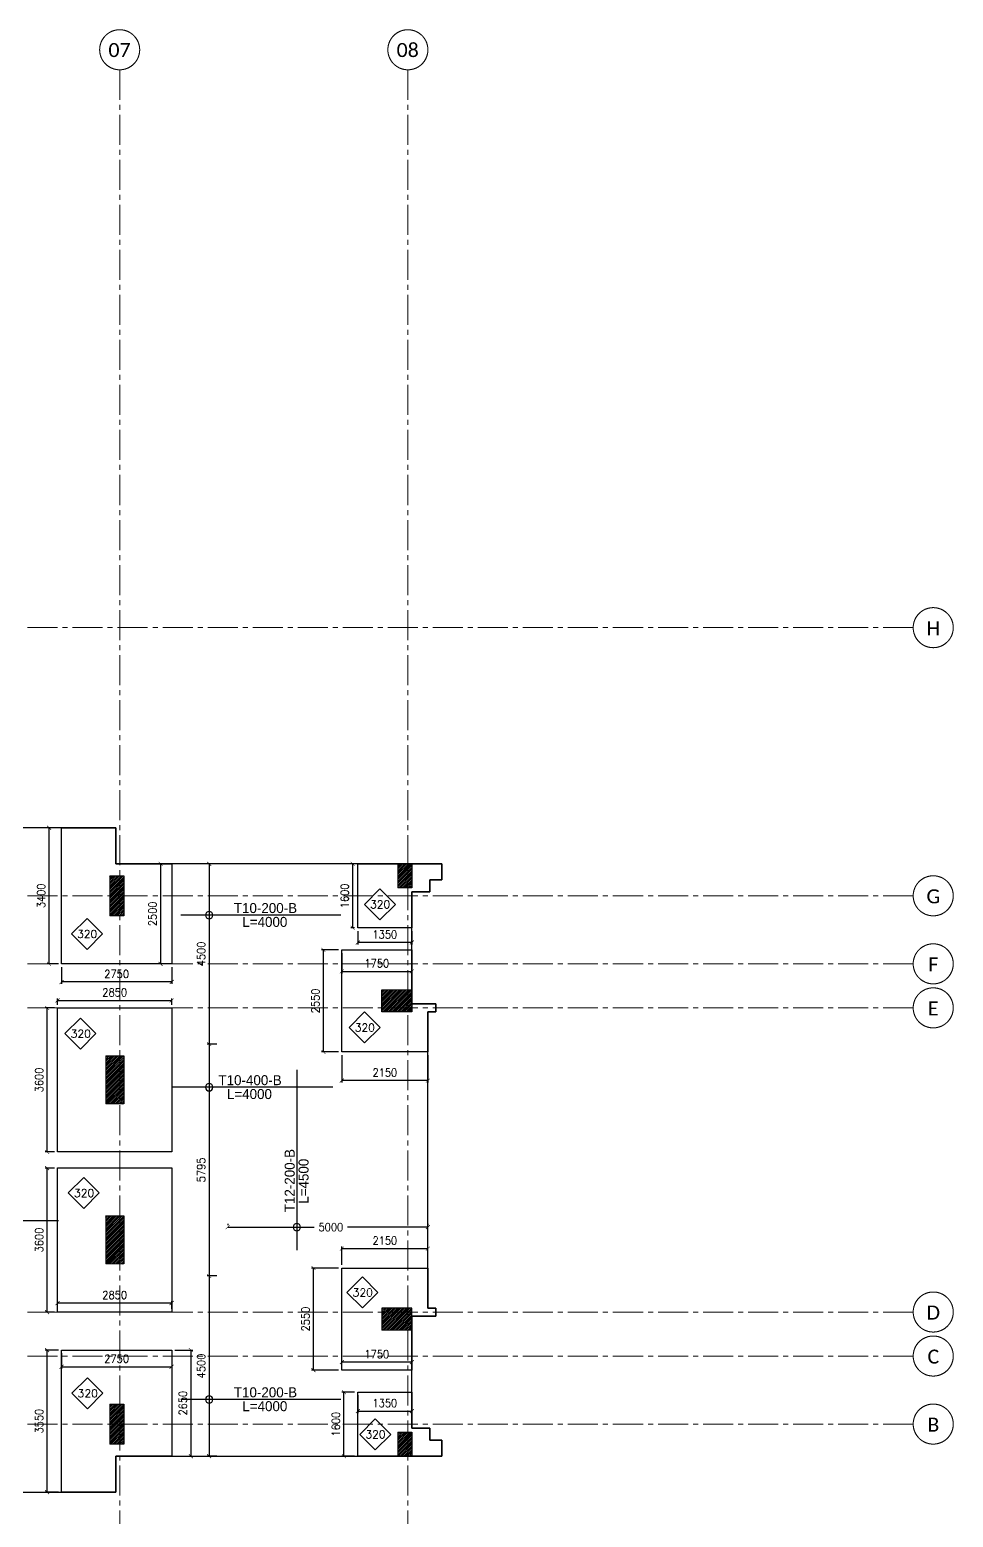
# Model space of a CAD drawing. Header units: millimetres. Extents: x -967280 to 3852, y 2833 to 1955156.
# Drawn here: x -604075 to -581004, y 891610 to 928778 of the extents above; entities that cross this region are included whole.
import ezdxf

# ---------------------------------------------------------------- set-up
doc = ezdxf.new("R2010")
doc.units = ezdxf.units.MM
doc.header["$LTSCALE"] = 1000
doc.header["$PDMODE"] = 35
doc.header["$PDSIZE"] = 25
for name, pattern in [('$0$DASHED2', [0.375, 0.25, -0.125]), ('Columns_Structural070816$0$CENTER2', [1.125, 0.75, -0.125, 0.125, -0.125]), ('HRZN_Line-Ptrn-Sold', [9144001.0, 9144000.0, -1])]:
    doc.linetypes.add(name, pattern=pattern)
for name, color, linetype in [('_N-DIM 3', 7, 'Continuous'), ('B05-FIRST FLOOR PLAN$0$STR_ROOF RFT$0$S-SYMB', 30, 'Continuous'), ('S - col hach', 1, 'Continuous'), ('S -Beams', 2, 'Continuous'), ('S-TEXT', 2, 'Continuous'), ('SLAB', 210, 'Continuous')]:
    doc.layers.add(name, color=color, linetype=linetype)
for name, color, linetype, lineweight in [('A-AX-ATT-100', 7, 'HRZN_Line-Ptrn-Sold', 18), ('S - column', 6, 'Continuous', 60), ('ST-000-AXIS', 9, 'Columns_Structural070816$0$CENTER2', 9), ('ST-203-SLAB-TXT', 7, 'Continuous', 30), ('ST-RFT-BOT', 2, '$0$DASHED2', 30)]:
    doc.layers.add(name, color=color, linetype=linetype, lineweight=lineweight)
doc.styles.add('B05-FIRST FLOOR PLAN$0$T25-100', font='STENCIL.shx', dxfattribs={"height": 250})
doc.styles.add('Calibri_2', font='calibri.ttf', dxfattribs={"height": 300})
doc.styles.add('ROMANC', font='romanc.shx')
doc.styles.add('TUNELNO', font='romans.shx', dxfattribs={"width": 0.9})
doc.dimstyles.new('Copy(2) of DSEC', dxfattribs={"dimtxt": 200, "dimasz": 100, "dimexe": 50, "dimexo": 80, "dimgap": 100, "dimtad": 1, "dimdec": 0, "dimrnd": 5, "dimzin": 0, "dimdsep": 46, "dimtxsty": 'TUNELNO', "dimblk": 'ARCHTICK', "dimcen": 0.09, "dimclrd": 1, "dimclre": 1, "dimclrt": 3, "dimadec": 0, "dimazin": 0, "dimtfac": 0.78125, "dimtdec": 0, "dimtix": 1, "dimtmove": 2, "dimatfit": 3, "dimldrblk": 'ARCHTICK', "dimfxl": 1, "dimtolj": 1, "dimtzin": 0, "dimarcsym": 0})
pattern_1 = [(45, (-768827.84, -371697.415), (-22.4506403, 22.4506403), [])]

# ---------------------------------------------------------------- blocks, each defined once
blk = doc.blocks.new('_ArchTick')
at = {"color": 0, "linetype": 'ByBlock', "const_width": 0.15}
blk.add_lwpolyline([(-0.5, -0.5), (0.5, 0.5)], dxfattribs=at)
blk = doc.blocks.new('*D1381')
at = {"layer": '_N-DIM 3', "color": 1, "linetype": 'Continuous', "lineweight": -2, "ltscale": 30, "transparency": 16777216}
for p, q in [((-603359, 908837), (-603642, 908837)), ((-603592, 905437), (-603592, 908837)), ((-603359, 905437), (-603642, 905437))]:
    blk.add_line(p, q, dxfattribs=at)
at = {"layer": 'Defpoints', "color": 0, "linetype": 'Continuous', "ltscale": 30, "transparency": 16777216}
for p in [(-603592, 908837), (-603279, 908837), (-603279, 905437)]:
    blk.add_point(p, dxfattribs=at)
at = {"layer": '_N-DIM 3', "color": 1, "linetype": 'Continuous', "lineweight": -2, "ltscale": 30, "transparency": 16777216, "xscale": 100, "yscale": 100, "zscale": 100}
for p, rotation in [((-603592, 908837), 90), ((-603592, 905437), 270)]:
    blk.add_blockref('_ArchTick', p, dxfattribs=dict(at, rotation=rotation))
at = {"layer": '_N-DIM 3', "color": 3, "linetype": 'Continuous', "ltscale": 30, "transparency": 16777216, "insert": (-603792, 907137), "char_height": 200, "attachment_point": 5, "rotation": 90, "style": 'TUNELNO'}
blk.add_mtext('\\A1;3400', dxfattribs=at)
blk = doc.blocks.new('*D1382')
at = {"layer": '_N-DIM 3', "color": 1, "linetype": 'Continuous', "lineweight": -2, "ltscale": 30, "transparency": 16777216}
for p, q in [((-603279, 905357), (-603279, 904935)), ((-600529, 905357), (-600529, 904935)), ((-600529, 904985), (-603279, 904985))]:
    blk.add_line(p, q, dxfattribs=at)
at = {"layer": 'Defpoints', "color": 0, "linetype": 'Continuous', "ltscale": 30, "transparency": 16777216}
for p in [(-603279, 905437), (-600529, 905437), (-603279, 904985)]:
    blk.add_point(p, dxfattribs=at)
at = {"layer": '_N-DIM 3', "color": 1, "linetype": 'Continuous', "lineweight": -2, "ltscale": 30, "transparency": 16777216, "xscale": 100, "yscale": 100, "zscale": 100, "rotation": 180}
blk.add_blockref('_ArchTick', (-603279, 904985), dxfattribs=at)
at = {"layer": '_N-DIM 3', "color": 1, "linetype": 'Continuous', "lineweight": -2, "ltscale": 30, "transparency": 16777216, "xscale": 100, "yscale": 100, "zscale": 100}
blk.add_blockref('_ArchTick', (-600529, 904985), dxfattribs=at)
at = {"layer": '_N-DIM 3', "color": 3, "linetype": 'Continuous', "ltscale": 30, "transparency": 16777216, "insert": (-601904, 905185), "char_height": 200, "attachment_point": 5, "style": 'TUNELNO'}
blk.add_mtext('\\A1;2750', dxfattribs=at)
blk = doc.blocks.new('*D1383')
at = {"layer": '_N-DIM 3', "color": 1, "linetype": 'Continuous', "lineweight": -2, "ltscale": 30, "transparency": 16777216}
for p, q in [((-603459, 904337), (-603692, 904337)), ((-603642, 900737), (-603642, 904337)), ((-603459, 900737), (-603692, 900737))]:
    blk.add_line(p, q, dxfattribs=at)
at = {"layer": 'Defpoints', "color": 0, "linetype": 'Continuous', "ltscale": 30, "transparency": 16777216}
for p in [(-603642, 904337), (-603379, 904337), (-603379, 900737)]:
    blk.add_point(p, dxfattribs=at)
at = {"layer": '_N-DIM 3', "color": 1, "linetype": 'Continuous', "lineweight": -2, "ltscale": 30, "transparency": 16777216, "xscale": 100, "yscale": 100, "zscale": 100}
for p, rotation in [((-603642, 904337), 90), ((-603642, 900737), 270)]:
    blk.add_blockref('_ArchTick', p, dxfattribs=dict(at, rotation=rotation))
at = {"layer": '_N-DIM 3', "color": 3, "linetype": 'Continuous', "ltscale": 30, "transparency": 16777216, "insert": (-603842, 902537), "char_height": 200, "attachment_point": 5, "rotation": 90, "style": 'TUNELNO'}
blk.add_mtext('\\A1;3600', dxfattribs=at)
blk = doc.blocks.new('*D1384')
at = {"layer": '_N-DIM 3', "color": 1, "linetype": 'Continuous', "lineweight": -2, "ltscale": 30, "transparency": 16777216}
for p, q in [((-603379, 904417), (-603379, 904575)), ((-603379, 904525), (-600529, 904525)), ((-600529, 904417), (-600529, 904575))]:
    blk.add_line(p, q, dxfattribs=at)
at = {"layer": 'Defpoints', "color": 0, "linetype": 'Continuous', "ltscale": 30, "transparency": 16777216}
for p in [(-603379, 904337), (-600529, 904525), (-600529, 904337)]:
    blk.add_point(p, dxfattribs=at)
at = {"layer": '_N-DIM 3', "color": 1, "linetype": 'Continuous', "lineweight": -2, "ltscale": 30, "transparency": 16777216, "xscale": 100, "yscale": 100, "zscale": 100, "rotation": 180}
blk.add_blockref('_ArchTick', (-603379, 904525), dxfattribs=at)
at = {"layer": '_N-DIM 3', "color": 1, "linetype": 'Continuous', "lineweight": -2, "ltscale": 30, "transparency": 16777216, "xscale": 100, "yscale": 100, "zscale": 100}
blk.add_blockref('_ArchTick', (-600529, 904525), dxfattribs=at)
at = {"layer": '_N-DIM 3', "color": 3, "linetype": 'Continuous', "ltscale": 30, "transparency": 16777216, "insert": (-601954, 904725), "char_height": 200, "attachment_point": 5, "style": 'TUNELNO'}
blk.add_mtext('\\A1;2850', dxfattribs=at)
blk = doc.blocks.new('*D1385')
at = {"layer": '_N-DIM 3', "color": 1, "linetype": 'Continuous', "lineweight": -2, "ltscale": 30, "transparency": 16777216}
for p, q in [((-603459, 900337), (-603692, 900337)), ((-603642, 896737), (-603642, 900337)), ((-603459, 896737), (-603692, 896737))]:
    blk.add_line(p, q, dxfattribs=at)
at = {"layer": 'Defpoints', "color": 0, "linetype": 'Continuous', "ltscale": 30, "transparency": 16777216}
for p in [(-603642, 900337), (-603379, 900337), (-603379, 896737)]:
    blk.add_point(p, dxfattribs=at)
at = {"layer": '_N-DIM 3', "color": 1, "linetype": 'Continuous', "lineweight": -2, "ltscale": 30, "transparency": 16777216, "xscale": 100, "yscale": 100, "zscale": 100}
for p, rotation in [((-603642, 900337), 90), ((-603642, 896737), 270)]:
    blk.add_blockref('_ArchTick', p, dxfattribs=dict(at, rotation=rotation))
at = {"layer": '_N-DIM 3', "color": 3, "linetype": 'Continuous', "ltscale": 30, "transparency": 16777216, "insert": (-603842, 898537), "char_height": 200, "attachment_point": 5, "rotation": 90, "style": 'TUNELNO'}
blk.add_mtext('\\A1;3600', dxfattribs=at)
blk = doc.blocks.new('*D1386')
at = {"layer": '_N-DIM 3', "color": 1, "linetype": 'Continuous', "lineweight": -2, "ltscale": 30, "transparency": 16777216}
for p, q in [((-603359, 895787), (-603692, 895787)), ((-603642, 892237), (-603642, 895787)), ((-603359, 892237), (-603692, 892237))]:
    blk.add_line(p, q, dxfattribs=at)
at = {"layer": 'Defpoints', "color": 0, "linetype": 'Continuous', "ltscale": 30, "transparency": 16777216}
for p in [(-603642, 895787), (-603279, 895787), (-603279, 892237)]:
    blk.add_point(p, dxfattribs=at)
at = {"layer": '_N-DIM 3', "color": 1, "linetype": 'Continuous', "lineweight": -2, "ltscale": 30, "transparency": 16777216, "xscale": 100, "yscale": 100, "zscale": 100}
for p, rotation in [((-603642, 895787), 90), ((-603642, 892237), 270)]:
    blk.add_blockref('_ArchTick', p, dxfattribs=dict(at, rotation=rotation))
at = {"layer": '_N-DIM 3', "color": 3, "linetype": 'Continuous', "ltscale": 30, "transparency": 16777216, "insert": (-603842, 894012), "char_height": 200, "attachment_point": 5, "rotation": 90, "style": 'TUNELNO'}
blk.add_mtext('\\A1;3550', dxfattribs=at)
blk = doc.blocks.new('*D1387')
at = {"layer": '_N-DIM 3', "color": 1, "linetype": 'Continuous', "lineweight": -2, "ltscale": 30, "transparency": 16777216}
for p, q in [((-603279, 895707), (-603279, 895322)), ((-600529, 895707), (-600529, 895322)), ((-603279, 895372), (-600529, 895372))]:
    blk.add_line(p, q, dxfattribs=at)
at = {"layer": 'Defpoints', "color": 0, "linetype": 'Continuous', "ltscale": 30, "transparency": 16777216}
for p in [(-603279, 895787), (-600529, 895787), (-600529, 895372)]:
    blk.add_point(p, dxfattribs=at)
at = {"layer": '_N-DIM 3', "color": 1, "linetype": 'Continuous', "lineweight": -2, "ltscale": 30, "transparency": 16777216, "xscale": 100, "yscale": 100, "zscale": 100, "rotation": 180}
blk.add_blockref('_ArchTick', (-603279, 895372), dxfattribs=at)
at = {"layer": '_N-DIM 3', "color": 1, "linetype": 'Continuous', "lineweight": -2, "ltscale": 30, "transparency": 16777216, "xscale": 100, "yscale": 100, "zscale": 100}
blk.add_blockref('_ArchTick', (-600529, 895372), dxfattribs=at)
at = {"layer": '_N-DIM 3', "color": 3, "linetype": 'Continuous', "ltscale": 30, "transparency": 16777216, "insert": (-601904, 895572), "char_height": 200, "attachment_point": 5, "style": 'TUNELNO'}
blk.add_mtext('\\A1;2750', dxfattribs=at)
blk = doc.blocks.new('*D1388')
at = {"layer": '_N-DIM 3', "color": 1, "linetype": 'Continuous', "lineweight": -2, "ltscale": 30, "transparency": 16777216}
for p, q in [((-603379, 896817), (-603379, 897013)), ((-600529, 896963), (-603379, 896963)), ((-600529, 896817), (-600529, 897013))]:
    blk.add_line(p, q, dxfattribs=at)
at = {"layer": 'Defpoints', "color": 0, "linetype": 'Continuous', "ltscale": 30, "transparency": 16777216}
for p in [(-603379, 896963), (-603379, 896737), (-600529, 896737)]:
    blk.add_point(p, dxfattribs=at)
at = {"layer": '_N-DIM 3', "color": 1, "linetype": 'Continuous', "lineweight": -2, "ltscale": 30, "transparency": 16777216, "xscale": 100, "yscale": 100, "zscale": 100, "rotation": 180}
blk.add_blockref('_ArchTick', (-603379, 896963), dxfattribs=at)
at = {"layer": '_N-DIM 3', "color": 1, "linetype": 'Continuous', "lineweight": -2, "ltscale": 30, "transparency": 16777216, "xscale": 100, "yscale": 100, "zscale": 100}
blk.add_blockref('_ArchTick', (-600529, 896963), dxfattribs=at)
at = {"layer": '_N-DIM 3', "color": 3, "linetype": 'Continuous', "ltscale": 30, "transparency": 16777216, "insert": (-601954, 897163), "char_height": 200, "attachment_point": 5, "style": 'TUNELNO'}
blk.add_mtext('\\A1;2850', dxfattribs=at)
blk = doc.blocks.new('*D1389')
at = {"layer": '_N-DIM 3', "color": 1, "linetype": 'Continuous', "lineweight": -2, "ltscale": 30, "transparency": 16777216}
for p, q in [((-600449, 895787), (-600000, 895787)), ((-600050, 895787), (-600050, 893137)), ((-600449, 893137), (-600000, 893137))]:
    blk.add_line(p, q, dxfattribs=at)
at = {"layer": 'Defpoints', "color": 0, "linetype": 'Continuous', "ltscale": 30, "transparency": 16777216}
for p in [(-600529, 895787), (-600529, 893137), (-600050, 893137)]:
    blk.add_point(p, dxfattribs=at)
at = {"layer": '_N-DIM 3', "color": 1, "linetype": 'Continuous', "lineweight": -2, "ltscale": 30, "transparency": 16777216, "xscale": 100, "yscale": 100, "zscale": 100}
for p, rotation in [((-600050, 895787), 90), ((-600050, 893137), 270)]:
    blk.add_blockref('_ArchTick', p, dxfattribs=dict(at, rotation=rotation))
at = {"layer": '_N-DIM 3', "color": 3, "linetype": 'Continuous', "ltscale": 30, "transparency": 16777216, "insert": (-600250, 894462), "char_height": 200, "attachment_point": 5, "rotation": 90, "style": 'TUNELNO'}
blk.add_mtext('\\A1;2650', dxfattribs=at)
blk = doc.blocks.new('*D1392')
at = {"layer": '_N-DIM 3', "color": 1, "linetype": 'Continuous', "lineweight": -2, "ltscale": 30, "transparency": 16777216}
for p, q in [((-596279, 897917), (-596279, 898373)), ((-594129, 897917), (-594129, 898373)), ((-596279, 898323), (-594129, 898323))]:
    blk.add_line(p, q, dxfattribs=at)
at = {"layer": 'Defpoints', "color": 0, "linetype": 'Continuous', "ltscale": 30, "transparency": 16777216}
for p in [(-594129, 898323), (-596279, 897837), (-594129, 897837)]:
    blk.add_point(p, dxfattribs=at)
at = {"layer": '_N-DIM 3', "color": 1, "linetype": 'Continuous', "lineweight": -2, "ltscale": 30, "transparency": 16777216, "xscale": 100, "yscale": 100, "zscale": 100, "rotation": 180}
blk.add_blockref('_ArchTick', (-596279, 898323), dxfattribs=at)
at = {"layer": '_N-DIM 3', "color": 1, "linetype": 'Continuous', "lineweight": -2, "ltscale": 30, "transparency": 16777216, "xscale": 100, "yscale": 100, "zscale": 100}
blk.add_blockref('_ArchTick', (-594129, 898323), dxfattribs=at)
at = {"layer": '_N-DIM 3', "color": 3, "linetype": 'Continuous', "ltscale": 30, "transparency": 16777216, "insert": (-595204, 898523), "char_height": 200, "attachment_point": 5, "style": 'TUNELNO'}
blk.add_mtext('\\A1;2150', dxfattribs=at)
blk = doc.blocks.new('*D1393')
at = {"layer": '_N-DIM 3', "color": 1, "linetype": 'Continuous', "lineweight": -2, "ltscale": 30, "transparency": 16777216}
for p, q in [((-596359, 897837), (-597036, 897837)), ((-596986, 895287), (-596986, 897837)), ((-596359, 895287), (-597036, 895287))]:
    blk.add_line(p, q, dxfattribs=at)
at = {"layer": 'Defpoints', "color": 0, "linetype": 'Continuous', "ltscale": 30, "transparency": 16777216}
for p in [(-596986, 897837), (-596279, 897837), (-596279, 895287)]:
    blk.add_point(p, dxfattribs=at)
at = {"layer": '_N-DIM 3', "color": 1, "linetype": 'Continuous', "lineweight": -2, "ltscale": 30, "transparency": 16777216, "xscale": 100, "yscale": 100, "zscale": 100}
for p, rotation in [((-596986, 897837), 90), ((-596986, 895287), 270)]:
    blk.add_blockref('_ArchTick', p, dxfattribs=dict(at, rotation=rotation))
at = {"layer": '_N-DIM 3', "color": 3, "linetype": 'Continuous', "ltscale": 30, "transparency": 16777216, "insert": (-597186, 896562), "char_height": 200, "attachment_point": 5, "rotation": 90, "style": 'TUNELNO'}
blk.add_mtext('\\A1;2550', dxfattribs=at)
blk = doc.blocks.new('*D1394')
at = {"layer": '_N-DIM 3', "color": 1, "linetype": 'Continuous', "lineweight": -2, "ltscale": 30, "transparency": 16777216}
for p, q in [((-596279, 895367), (-596279, 895536)), ((-594529, 895486), (-596279, 895486)), ((-594529, 895367), (-594529, 895536))]:
    blk.add_line(p, q, dxfattribs=at)
at = {"layer": 'Defpoints', "color": 0, "linetype": 'Continuous', "ltscale": 30, "transparency": 16777216}
for p in [(-596279, 895486), (-596279, 895287), (-594529, 895287)]:
    blk.add_point(p, dxfattribs=at)
at = {"layer": '_N-DIM 3', "color": 1, "linetype": 'Continuous', "lineweight": -2, "ltscale": 30, "transparency": 16777216, "xscale": 100, "yscale": 100, "zscale": 100, "rotation": 180}
blk.add_blockref('_ArchTick', (-596279, 895486), dxfattribs=at)
at = {"layer": '_N-DIM 3', "color": 1, "linetype": 'Continuous', "lineweight": -2, "ltscale": 30, "transparency": 16777216, "xscale": 100, "yscale": 100, "zscale": 100}
blk.add_blockref('_ArchTick', (-594529, 895486), dxfattribs=at)
at = {"layer": '_N-DIM 3', "color": 3, "linetype": 'Continuous', "ltscale": 30, "transparency": 16777216, "insert": (-595404, 895686), "char_height": 200, "attachment_point": 5, "style": 'TUNELNO'}
blk.add_mtext('\\A1;1750', dxfattribs=at)
blk = doc.blocks.new('*D1395')
at = {"layer": '_N-DIM 3', "color": 1, "linetype": 'Continuous', "lineweight": -2, "ltscale": 30, "transparency": 16777216}
for p, q in [((-595879, 894657), (-595879, 894213)), ((-594529, 894657), (-594529, 894213)), ((-595879, 894263), (-594529, 894263))]:
    blk.add_line(p, q, dxfattribs=at)
at = {"layer": 'Defpoints', "color": 0, "linetype": 'Continuous', "ltscale": 30, "transparency": 16777216}
for p in [(-595879, 894737), (-594529, 894737), (-594529, 894263)]:
    blk.add_point(p, dxfattribs=at)
at = {"layer": '_N-DIM 3', "color": 1, "linetype": 'Continuous', "lineweight": -2, "ltscale": 30, "transparency": 16777216, "xscale": 100, "yscale": 100, "zscale": 100, "rotation": 180}
blk.add_blockref('_ArchTick', (-595879, 894263), dxfattribs=at)
at = {"layer": '_N-DIM 3', "color": 1, "linetype": 'Continuous', "lineweight": -2, "ltscale": 30, "transparency": 16777216, "xscale": 100, "yscale": 100, "zscale": 100}
blk.add_blockref('_ArchTick', (-594529, 894263), dxfattribs=at)
at = {"layer": '_N-DIM 3', "color": 3, "linetype": 'Continuous', "ltscale": 30, "transparency": 16777216, "insert": (-595204, 894463), "char_height": 200, "attachment_point": 5, "style": 'TUNELNO'}
blk.add_mtext('\\A1;1350', dxfattribs=at)
blk = doc.blocks.new('*D1396')
at = {"layer": '_N-DIM 3', "color": 1, "linetype": 'Continuous', "lineweight": -2, "ltscale": 30, "transparency": 16777216}
for p, q in [((-595959, 894737), (-596276, 894737)), ((-596226, 893137), (-596226, 894737)), ((-595959, 893137), (-596276, 893137))]:
    blk.add_line(p, q, dxfattribs=at)
at = {"layer": 'Defpoints', "color": 0, "linetype": 'Continuous', "ltscale": 30, "transparency": 16777216}
for p in [(-596226, 894737), (-595879, 894737), (-595879, 893137)]:
    blk.add_point(p, dxfattribs=at)
at = {"layer": '_N-DIM 3', "color": 1, "linetype": 'Continuous', "lineweight": -2, "ltscale": 30, "transparency": 16777216, "xscale": 100, "yscale": 100, "zscale": 100}
for p, rotation in [((-596226, 894737), 90), ((-596226, 893137), 270)]:
    blk.add_blockref('_ArchTick', p, dxfattribs=dict(at, rotation=rotation))
at = {"layer": '_N-DIM 3', "color": 3, "linetype": 'Continuous', "ltscale": 30, "transparency": 16777216, "insert": (-596426, 893937), "char_height": 200, "attachment_point": 5, "rotation": 90, "style": 'TUNELNO'}
blk.add_mtext('\\A1;1600', dxfattribs=at)
blk = doc.blocks.new('*D1397')
at = {"layer": '_N-DIM 3', "color": 1, "linetype": 'Continuous', "lineweight": -2, "ltscale": 30, "transparency": 16777216}
for p, q in [((-595959, 907937), (-596057, 907937)), ((-596007, 906337), (-596007, 907937)), ((-595959, 906337), (-596057, 906337))]:
    blk.add_line(p, q, dxfattribs=at)
at = {"layer": 'Defpoints', "color": 0, "linetype": 'Continuous', "ltscale": 30, "transparency": 16777216}
for p in [(-596007, 907937), (-595879, 907937), (-595879, 906337)]:
    blk.add_point(p, dxfattribs=at)
at = {"layer": '_N-DIM 3', "color": 1, "linetype": 'Continuous', "lineweight": -2, "ltscale": 30, "transparency": 16777216, "xscale": 100, "yscale": 100, "zscale": 100}
for p, rotation in [((-596007, 907937), 90), ((-596007, 906337), 270)]:
    blk.add_blockref('_ArchTick', p, dxfattribs=dict(at, rotation=rotation))
at = {"layer": '_N-DIM 3', "color": 3, "linetype": 'Continuous', "ltscale": 30, "transparency": 16777216, "insert": (-596207, 907137), "char_height": 200, "attachment_point": 5, "rotation": 90, "style": 'TUNELNO'}
blk.add_mtext('\\A1;1600', dxfattribs=at)
blk = doc.blocks.new('*D1398')
at = {"layer": '_N-DIM 3', "color": 1, "linetype": 'Continuous', "lineweight": -2, "ltscale": 30, "transparency": 16777216}
for p, q in [((-595879, 906257), (-595879, 905921)), ((-594529, 906257), (-594529, 905921)), ((-594529, 905971), (-595879, 905971))]:
    blk.add_line(p, q, dxfattribs=at)
at = {"layer": 'Defpoints', "color": 0, "linetype": 'Continuous', "ltscale": 30, "transparency": 16777216}
for p in [(-595879, 906337), (-594529, 906337), (-595879, 905971)]:
    blk.add_point(p, dxfattribs=at)
at = {"layer": '_N-DIM 3', "color": 1, "linetype": 'Continuous', "lineweight": -2, "ltscale": 30, "transparency": 16777216, "xscale": 100, "yscale": 100, "zscale": 100, "rotation": 180}
blk.add_blockref('_ArchTick', (-595879, 905971), dxfattribs=at)
at = {"layer": '_N-DIM 3', "color": 1, "linetype": 'Continuous', "lineweight": -2, "ltscale": 30, "transparency": 16777216, "xscale": 100, "yscale": 100, "zscale": 100}
blk.add_blockref('_ArchTick', (-594529, 905971), dxfattribs=at)
at = {"layer": '_N-DIM 3', "color": 3, "linetype": 'Continuous', "ltscale": 30, "transparency": 16777216, "insert": (-595204, 906171), "char_height": 200, "attachment_point": 5, "style": 'TUNELNO'}
blk.add_mtext('\\A1;1350', dxfattribs=at)
blk = doc.blocks.new('*D1399')
at = {"layer": '_N-DIM 3', "color": 1, "linetype": 'Continuous', "lineweight": -2, "ltscale": 30, "transparency": 16777216}
for p, q in [((-596359, 905787), (-596789, 905787)), ((-596739, 903237), (-596739, 905787)), ((-596359, 903237), (-596789, 903237))]:
    blk.add_line(p, q, dxfattribs=at)
at = {"layer": 'Defpoints', "color": 0, "linetype": 'Continuous', "ltscale": 30, "transparency": 16777216}
for p in [(-596739, 905787), (-596279, 905787), (-596279, 903237)]:
    blk.add_point(p, dxfattribs=at)
at = {"layer": '_N-DIM 3', "color": 1, "linetype": 'Continuous', "lineweight": -2, "ltscale": 30, "transparency": 16777216, "xscale": 100, "yscale": 100, "zscale": 100}
for p, rotation in [((-596739, 905787), 90), ((-596739, 903237), 270)]:
    blk.add_blockref('_ArchTick', p, dxfattribs=dict(at, rotation=rotation))
at = {"layer": '_N-DIM 3', "color": 3, "linetype": 'Continuous', "ltscale": 30, "transparency": 16777216, "insert": (-596939, 904512), "char_height": 200, "attachment_point": 5, "rotation": 90, "style": 'TUNELNO'}
blk.add_mtext('\\A1;2550', dxfattribs=at)
blk = doc.blocks.new('*D1400')
at = {"layer": '_N-DIM 3', "color": 1, "linetype": 'Continuous', "lineweight": -2, "ltscale": 30, "transparency": 16777216}
for p, q in [((-596279, 903157), (-596279, 902472)), ((-594129, 903157), (-594129, 902472)), ((-594129, 902522), (-596279, 902522))]:
    blk.add_line(p, q, dxfattribs=at)
at = {"layer": 'Defpoints', "color": 0, "linetype": 'Continuous', "ltscale": 30, "transparency": 16777216}
for p in [(-596279, 903237), (-594129, 903237), (-596279, 902522)]:
    blk.add_point(p, dxfattribs=at)
at = {"layer": '_N-DIM 3', "color": 1, "linetype": 'Continuous', "lineweight": -2, "ltscale": 30, "transparency": 16777216, "xscale": 100, "yscale": 100, "zscale": 100, "rotation": 180}
blk.add_blockref('_ArchTick', (-596279, 902522), dxfattribs=at)
at = {"layer": '_N-DIM 3', "color": 1, "linetype": 'Continuous', "lineweight": -2, "ltscale": 30, "transparency": 16777216, "xscale": 100, "yscale": 100, "zscale": 100}
blk.add_blockref('_ArchTick', (-594129, 902522), dxfattribs=at)
at = {"layer": '_N-DIM 3', "color": 3, "linetype": 'Continuous', "ltscale": 30, "transparency": 16777216, "insert": (-595204, 902722), "char_height": 200, "attachment_point": 5, "style": 'TUNELNO'}
blk.add_mtext('\\A1;2150', dxfattribs=at)
blk = doc.blocks.new('*D1401')
at = {"layer": '_N-DIM 3', "color": 1, "linetype": 'Continuous', "lineweight": -2, "ltscale": 30, "transparency": 16777216}
for p, q in [((-596279, 905707), (-596279, 905201)), ((-594529, 905707), (-594529, 905201)), ((-596279, 905251), (-594529, 905251))]:
    blk.add_line(p, q, dxfattribs=at)
at = {"layer": 'Defpoints', "color": 0, "linetype": 'Continuous', "ltscale": 30, "transparency": 16777216}
for p in [(-596279, 905787), (-594529, 905787), (-594529, 905251)]:
    blk.add_point(p, dxfattribs=at)
at = {"layer": '_N-DIM 3', "color": 1, "linetype": 'Continuous', "lineweight": -2, "ltscale": 30, "transparency": 16777216, "xscale": 100, "yscale": 100, "zscale": 100, "rotation": 180}
blk.add_blockref('_ArchTick', (-596279, 905251), dxfattribs=at)
at = {"layer": '_N-DIM 3', "color": 1, "linetype": 'Continuous', "lineweight": -2, "ltscale": 30, "transparency": 16777216, "xscale": 100, "yscale": 100, "zscale": 100}
blk.add_blockref('_ArchTick', (-594529, 905251), dxfattribs=at)
at = {"layer": '_N-DIM 3', "color": 3, "linetype": 'Continuous', "ltscale": 30, "transparency": 16777216, "insert": (-595404, 905451), "char_height": 200, "attachment_point": 5, "style": 'TUNELNO'}
blk.add_mtext('\\A1;1750', dxfattribs=at)
blk = doc.blocks.new('*D892')
at = {"layer": '_N-DIM 3', "color": 1, "lineweight": -2, "ltscale": 30, "transparency": 16777216}
for p, q in [((-599627, 903435), (-599643, 903435)), ((-599593, 903435), (-599593, 897640)), ((-599580, 897640), (-599643, 897640))]:
    blk.add_line(p, q, dxfattribs=at)
at = {"layer": 'Defpoints', "color": 0, "ltscale": 30, "transparency": 16777216}
for p in [(-599547, 903435), (-599593, 897640), (-599500, 897640)]:
    blk.add_point(p, dxfattribs=at)
at = {"layer": '_N-DIM 3', "color": 1, "lineweight": -2, "ltscale": 30, "transparency": 16777216, "xscale": 100, "yscale": 100, "zscale": 100}
for p, rotation in [((-599593, 903435), 90), ((-599593, 897640), 270)]:
    blk.add_blockref('_ArchTick', p, dxfattribs=dict(at, rotation=rotation))
at = {"layer": '_N-DIM 3', "color": 3, "ltscale": 30, "transparency": 16777216, "insert": (-599793, 900289), "char_height": 200, "attachment_point": 5, "rotation": 90, "style": 'TUNELNO'}
blk.add_mtext('\\A1;5795', dxfattribs=at)
blk = doc.blocks.new('*D902')
at = {"layer": '_N-DIM 3', "color": 1, "lineweight": -2, "ltscale": 30, "transparency": 16777216}
for p, q in [((-599129, 898939), (-599129, 898909)), ((-599129, 898859), (-596969, 898859)), ((-594129, 898859), (-596135, 898859)), ((-594129, 898939), (-594129, 898909))]:
    blk.add_line(p, q, dxfattribs=at)
at = {"layer": 'Defpoints', "color": 0, "ltscale": 30, "transparency": 16777216}
for p in [(-599129, 898859), (-594129, 898859), (-594129, 898859)]:
    blk.add_point(p, dxfattribs=at)
at = {"layer": '_N-DIM 3', "color": 1, "lineweight": -2, "ltscale": 30, "transparency": 16777216, "xscale": 100, "yscale": 100, "zscale": 100, "rotation": 180}
blk.add_blockref('_ArchTick', (-599129, 898859), dxfattribs=at)
at = {"layer": '_N-DIM 3', "color": 1, "lineweight": -2, "ltscale": 30, "transparency": 16777216, "xscale": 100, "yscale": 100, "zscale": 100}
blk.add_blockref('_ArchTick', (-594129, 898859), dxfattribs=at)
at = {"layer": '_N-DIM 3', "color": 3, "ltscale": 30, "transparency": 16777216, "insert": (-596552, 898859), "char_height": 200, "attachment_point": 5, "style": 'TUNELNO'}
blk.add_mtext('\\A1;5000', dxfattribs=at)
blk = doc.blocks.new('*D905')
at = {"layer": '_N-DIM 3', "color": 1, "lineweight": -2, "ltscale": 30, "transparency": 16777216}
for p, q in [((-599400, 907937), (-599643, 907937)), ((-599593, 907937), (-599593, 903435)), ((-599400, 903435), (-599643, 903435))]:
    blk.add_line(p, q, dxfattribs=at)
at = {"layer": 'Defpoints', "color": 0, "ltscale": 30, "transparency": 16777216}
for p in [(-599320, 907937), (-599593, 903435), (-599320, 903435)]:
    blk.add_point(p, dxfattribs=at)
at = {"layer": '_N-DIM 3', "color": 1, "lineweight": -2, "ltscale": 30, "transparency": 16777216, "xscale": 100, "yscale": 100, "zscale": 100}
for p, rotation in [((-599593, 907937), 90), ((-599593, 903435), 270)]:
    blk.add_blockref('_ArchTick', p, dxfattribs=dict(at, rotation=rotation))
at = {"layer": '_N-DIM 3', "color": 3, "ltscale": 30, "transparency": 16777216, "insert": (-599793, 905686), "char_height": 200, "attachment_point": 5, "rotation": 90, "style": 'TUNELNO'}
blk.add_mtext('\\A1;4500', dxfattribs=at)
blk = doc.blocks.new('*D1355')
at = {"layer": '_N-DIM 3', "color": 1, "linetype": 'Continuous', "lineweight": -2, "ltscale": 30, "transparency": 16777216}
for p, q in [((-600609, 907937), (-600856, 907937)), ((-600806, 907937), (-600806, 905437)), ((-600609, 905437), (-600856, 905437))]:
    blk.add_line(p, q, dxfattribs=at)
at = {"layer": 'Defpoints', "color": 0, "linetype": 'Continuous', "ltscale": 30, "transparency": 16777216}
for p in [(-600529, 907937), (-600806, 905437), (-600529, 905437)]:
    blk.add_point(p, dxfattribs=at)
at = {"layer": '_N-DIM 3', "color": 1, "linetype": 'Continuous', "lineweight": -2, "ltscale": 30, "transparency": 16777216, "xscale": 100, "yscale": 100, "zscale": 100}
for p, rotation in [((-600806, 907937), 90), ((-600806, 905437), 270)]:
    blk.add_blockref('_ArchTick', p, dxfattribs=dict(at, rotation=rotation))
at = {"layer": '_N-DIM 3', "color": 3, "linetype": 'Continuous', "ltscale": 30, "transparency": 16777216, "insert": (-601006, 906687), "char_height": 200, "attachment_point": 5, "rotation": 90, "style": 'TUNELNO'}
blk.add_mtext('\\A1;2500', dxfattribs=at)
blk = doc.blocks.new('*D882')
at = {"layer": '_N-DIM 3', "color": 1, "lineweight": -2, "ltscale": 30, "transparency": 16777216}
for p, q in [((-599400, 897640), (-599643, 897640)), ((-599593, 897640), (-599593, 893137)), ((-599400, 893137), (-599643, 893137))]:
    blk.add_line(p, q, dxfattribs=at)
at = {"layer": 'Defpoints', "color": 0, "ltscale": 30, "transparency": 16777216}
for p in [(-599320, 897640), (-599593, 893137), (-599320, 893137)]:
    blk.add_point(p, dxfattribs=at)
at = {"layer": '_N-DIM 3', "color": 1, "lineweight": -2, "ltscale": 30, "transparency": 16777216, "xscale": 100, "yscale": 100, "zscale": 100}
for p, rotation in [((-599593, 897640), 90), ((-599593, 893137), 270)]:
    blk.add_blockref('_ArchTick', p, dxfattribs=dict(at, rotation=rotation))
at = {"layer": '_N-DIM 3', "color": 3, "ltscale": 30, "transparency": 16777216, "insert": (-599793, 895389), "char_height": 200, "attachment_point": 5, "rotation": 90, "style": 'TUNELNO'}
blk.add_mtext('\\A1;4500', dxfattribs=at)
blk = doc.blocks.new('str col f1')
at = {"layer": 'S - col hach'}
h = blk.add_hatch(dxfattribs=at)
h.set_pattern_fill('ANSI31', color=2, scale=10)
h.set_pattern_definition(pattern_1)
h.paths.add_polyline_path([(-498879, 855755), (-498879, 856355), (-499229, 856355), (-499229, 855755), (-499125, 855755)])
h = blk.add_hatch(dxfattribs=at)
h.set_pattern_fill('ANSI31', color=2, scale=10)
h.set_pattern_definition(pattern_1)
h.paths.add_polyline_path([(-506079, 855055), (-506079, 856055), (-506429, 856055), (-506429, 855055)])
h = blk.add_hatch(dxfattribs=at)
h.set_pattern_fill('ANSI31', color=2, scale=10)
h.set_pattern_definition([(45, (-768827.84, -374397.416), (-22.4506403, 22.4506403), [])])
h.paths.add_polyline_path([(-499372, 852655), (-498879, 852655), (-498879, 853205), (-499629, 853205), (-499629, 852655)])
h = blk.add_hatch(dxfattribs=at)
h.set_pattern_fill('ANSI31', color=2, scale=10)
h.set_pattern_definition([(45, (-768777.84, -376697.415), (-22.4506403, 22.4506403), [])])
h.paths.add_polyline_path([(-506079, 850355), (-506079, 851555), (-506529, 851555), (-506529, 850355)])
h = blk.add_hatch(dxfattribs=at)
h.set_pattern_fill('ANSI31', color=2, scale=10)
h.set_pattern_definition([(45, (-1081761.88, -626335.02), (-22.4506403, 22.4506403), [])])
h.paths.add_polyline_path([(-506079, 847555), (-506529, 847555), (-506529, 846355), (-506079, 846355)])
h = blk.add_hatch(dxfattribs=at)
h.set_pattern_fill('ANSI31', color=2, scale=10)
h.set_pattern_definition([(45, (-768827.84, -382297.416), (-22.4506403, 22.4506403), [])])
h.paths.add_polyline_path([(-499372, 844705), (-498879, 844705), (-498879, 845255), (-499629, 845255), (-499629, 844705)])
h = blk.add_hatch(dxfattribs=at)
h.set_pattern_fill('ANSI31', color=2, scale=10)
h.set_pattern_definition([(45, (-768827.84, -371897.415), (-22.4506403, 22.4506403), [])])
h.paths.add_polyline_path([(-506429, 841855), (-506079, 841855), (-506079, 842855), (-506429, 842855)])
h = blk.add_hatch(dxfattribs=at)
h.set_pattern_fill('ANSI31', color=2, scale=10)
h.set_pattern_definition(pattern_1)
h.paths.add_polyline_path([(-499229, 842155), (-499229, 841555), (-498879, 841555), (-498879, 842155)])
at = {"layer": 'S - column', "lineweight": 15}
for points in [[(-499229, 855755), (-498879, 855755), (-498879, 856355), (-499229, 856355)], [(-506429, 855055), (-506079, 855055), (-506079, 856055), (-506429, 856055)], [(-499629, 852655), (-498879, 852655), (-498879, 853205), (-499629, 853205)], [(-506529, 850355), (-506079, 850355), (-506079, 851555), (-506529, 851555)], [(-506529, 846355), (-506079, 846355), (-506079, 847555), (-506529, 847555)], [(-499629, 844705), (-498879, 844705), (-498879, 845255), (-499629, 845255)], [(-506429, 841855), (-506429, 842855), (-506079, 842855), (-506079, 841855)], [(-498879, 842155), (-498879, 841555), (-499229, 841555), (-499229, 842155)]]:
    blk.add_lwpolyline(points, close=True, dxfattribs=at)
at = {"layer": 'ST-RFT-BOT', "color": 7, "linetype": 'Continuous', "ltscale": 30}
for points in [[(-499229, 856355), (-498879, 856355), (-498879, 855755), (-499229, 855755)], [(-506429, 856055), (-506079, 856055), (-506079, 855055), (-506429, 855055)], [(-498879, 853205), (-498879, 852655), (-499629, 852655), (-499629, 853205)], [(-506529, 851555), (-506079, 851555), (-506079, 850355), (-506529, 850355)], [(-506529, 847555), (-506079, 847555), (-506079, 846355)], [(-498879, 844705), (-498879, 845255), (-499629, 845255), (-499629, 844705)], [(-506429, 842855), (-506079, 842855), (-506079, 841855), (-506429, 841855)], [(-499229, 842155), (-498879, 842155), (-498879, 841555), (-499229, 841555)]]:
    blk.add_lwpolyline(points, dxfattribs=at)
blk = doc.blocks.new('Grid - HRZN_G-Datm-Grid-Head-1554275-FIRST FLOOR FFL_1_')
at = {"layer": 'A-AX-ATT-100'}
blk.add_circle((0, 0), 5, dxfattribs=at)
blk = doc.blocks.new('AXES-00')
at = {"layer": 'ST-000-AXIS'}
for p, q in [((555898.9, 750979.6), (555898.9, 695813.8)), ((563098.9, 750979.6), (563098.9, 695813.8)), ((575723.2, 737039.7), (505674.3, 737039.7)), ((575723.2, 730339.7), (505674.3, 730339.7)), ((575723.2, 728639.7), (505674.3, 728639.7)), ((575723.2, 727539.7), (505674.3, 727539.7)), ((575723.2, 719939.7), (505674.3, 719939.7)), ((575723.2, 718839.7), (505674.3, 718839.7)), ((575723.2, 717139.7), (505674.3, 717139.7))]:
    blk.add_line(p, q, dxfattribs=at)
at = {"layer": 'A-AX-ATT-100'}
for p, xscale, yscale, zscale, rotation in [((555898.9, 751479.6), 99.99999999999993, 99.99999999999993, 99.99999999999993, 180), ((563098.9, 751479.6), 99.99999999999993, 99.99999999999993, 99.99999999999993, 180), ((576223.2, 737039.7), 100.0000000000001, 100.0000000000001, 100.0000000000001, 90), ((576223.2, 730339.7), 100.0000000000001, 100.0000000000001, 100.0000000000001, 90), ((576223.2, 728639.7), 100.0000000000001, 100.0000000000001, 100.0000000000001, 90), ((576223.2, 727539.7), 100.0000000000001, 100.0000000000001, 100.0000000000001, 90), ((576223.2, 719939.7), 100.0000000000001, 100.0000000000001, 100.0000000000001, 90), ((576223.2, 718839.7), 100.0000000000001, 100.0000000000001, 100.0000000000001, 90), ((576223.2, 717139.7), 100.0000000000001, 100.0000000000001, 100.0000000000001, 90)]:
    blk.add_blockref('Grid - HRZN_G-Datm-Grid-Head-1554275-FIRST FLOOR FFL_1_', p, dxfattribs=dict(at, xscale=xscale, yscale=yscale, zscale=zscale, rotation=rotation))
at = {"layer": 'A-AX-ATT-100', "linetype": 'Continuous', "lineweight": 13, "char_height": 350, "attachment_point": 1, "style": 'Calibri_2'}
for s, insert, width in [('07', (555618, 751647.5), 673.417), ('08', (562818, 751647.5), 673.417), ('H', (576054.2, 737201), 416.877), ('G', (576054.2, 730501), 416.877), ('F', (576100.7, 728801), 304.641), ('E', (576090.7, 727701), 328.692), ('D', (576057.7, 720101), 408.861), ('C', (576080.7, 719001), 352.742), ('B', (576077.2, 717301), 360.759)]:
    blk.add_mtext(s, dxfattribs=dict(at, insert=insert, width=width))

msp = doc.modelspace()

# ---------------------------------------------------------------- linework, layer by layer
at = {"layer": 'B05-FIRST FLOOR PLAN$0$STR_ROOF RFT$0$S-SYMB', "extrusion": (0, 0, -1)}
for centre in [(599592.7, 906654.5), (599592.7, 902354), (597403.4, 898858.7), (599592.7, 894554.5)]:
    msp.add_circle(centre, 92.8, dxfattribs=at)
at = {"layer": 'S -Beams'}
msp.add_lwpolyline([(-604328.7, 892237.4), (-601928.7, 892237.4), (-601928.7, 893137.4), (-595028.8, 893137.4), (-593778.8, 893137.4), (-593778.8, 893537.4), (-594078.8, 893537.4), (-594078.8, 893837.4), (-594528.7, 893837.4), (-594528.7, 896637.4), (-593928.8, 896637.4), (-593928.8, 896837.4), (-594128.7, 896837.4), (-594128.7, 904237.4), (-593928.8, 904237.4), (-593928.8, 904437.4), (-594528.8, 904437.4), (-594528.8, 907237.4), (-594078.8, 907237.4), (-594078.8, 907537.4), (-593778.8, 907537.4), (-593778.8, 907937.4), (-595028.8, 907937.4), (-599828.8, 907937.4), (-601928.7, 907937.4), (-601928.7, 908837.4), (-604328.8, 908837.4)], dxfattribs=at)
at = {"layer": 'S-TEXT', "color": 7, "true_color": 0xffffff}
for points in [[(-595328.8, 906538), (-594941.7, 906925.1), (-595328.8, 907312.3), (-595716, 906925.1)], [(-602644.8, 905799.4), (-602257.6, 906186.6), (-602644.8, 906573.8), (-603031.9, 906186.6)], [(-602807.6, 903307), (-602420.4, 903694.1), (-602807.6, 904081.3), (-603194.7, 903694.1)], [(-595711.2, 903460.8), (-595324.1, 903848), (-595711.2, 904235.1), (-596098.4, 903848)], [(-602724.2, 899325.3), (-602337, 899712.4), (-602724.2, 900099.6), (-603111.3, 899712.4)], [(-595762.6, 896840.4), (-595375.5, 897227.6), (-595762.6, 897614.7), (-596149.8, 897227.6)], [(-602633.1, 894321.4), (-602245.9, 894708.6), (-602633.1, 895095.7), (-603020.2, 894708.6)], [(-595443.8, 893295), (-595056.6, 893682.2), (-595443.8, 894069.4), (-595830.9, 893682.2)]]:
    msp.add_lwpolyline(points, close=True, dxfattribs=at)
at = {"layer": 'SLAB', "color": 2, "linetype": 'Continuous', "ltscale": 30}
for points in [[(-603278.7, 908837.4), (-601928.7, 908837.4), (-601928.7, 907937.4), (-600528.8, 907937.4), (-600528.8, 905437.4), (-603278.7, 905437.4)], [(-595878.7, 907937.4), (-593778.8, 907937.4), (-593778.8, 907537.4), (-594078.8, 907537.4), (-594078.8, 907237.4), (-594528.8, 907237.4), (-594528.8, 906337.4), (-595878.7, 906337.4)], [(-596278.7, 905787.4), (-594528.7, 905787.4), (-594528.8, 904437.4), (-593928.8, 904437.4), (-593928.8, 904237.4), (-594128.7, 904237.4), (-594128.7, 903237.4), (-596278.7, 903237.4)], [(-603378.7, 904337.4), (-600528.7, 904337.4), (-600528.7, 900737.4), (-603378.7, 900737.4)], [(-603378.7, 900337.4), (-600528.7, 900337.4), (-600528.7, 896737.4), (-603378.7, 896737.4)], [(-596278.7, 897837.4), (-594128.7, 897837.4), (-594128.7, 896837.4), (-593928.8, 896837.4), (-593928.8, 896637.4), (-594528.7, 896637.4), (-594528.7, 895287.4), (-596278.7, 895287.4)], [(-603278.7, 895787.4), (-600528.8, 895787.4), (-600528.8, 893137.4), (-601928.7, 893137.4), (-601928.7, 892237.4), (-603278.7, 892237.4)], [(-595878.7, 894737.4), (-594528.7, 894737.4), (-594528.7, 893837.4), (-594078.8, 893837.4), (-594078.8, 893537.4), (-593778.8, 893537.4), (-593778.8, 893137.4), (-595878.7, 893137.4)]]:
    msp.add_lwpolyline(points, close=True, dxfattribs=at)
at = {"layer": 'ST-RFT-BOT', "ltscale": 30}
for p, q in [((-596303.7, 906654.5), (-600303.7, 906654.5)), ((-597403.4, 902787.4), (-597403.4, 898287.4)), ((-596503.7, 902353.9), (-600503.7, 902353.9)), ((-603353.7, 899018.3), (-606353.7, 899018.3)), ((-596303.7, 894554.5), (-600303.7, 894554.5))]:
    msp.add_line(p, q, dxfattribs=at)

# ---------------------------------------------------------------- block references
at = {"layer": 'S -Beams'}
msp.add_blockref('AXES-00', (-1157727.6, 176798.7), dxfattribs=at)
at = {"layer": 'ST-RFT-BOT', "color": 3, "linetype": 'Continuous'}
msp.add_blockref('str col f1', (-95649.6, 51583.8), dxfattribs=at)

# ---------------------------------------------------------------- texts
at = {"layer": 'S-TEXT', "color": 3, "char_height": 196, "attachment_point": 1, "style": 'ROMANC'}
for insert in [(-595575.3, 907021.2), (-602891.2, 906282.6), (-595957.7, 903944), (-603054, 903790.2), (-602970.6, 899808.4), (-596009.1, 897323.6), (-602879.5, 894804.6), (-595690.2, 893778.2)]:
    msp.add_mtext_dynamic_manual_height_columns('320', width=592857.868, gutter_width=980, heights=[-196], dxfattribs=dict(at, insert=insert))
at = {"layer": 'ST-203-SLAB-TXT', "style": 'B05-FIRST FLOOR PLAN$0$T25-100'}
for s, p in [('T10-200-B', (-598976.2, 906707.3)), ('L=4000', (-598764.8, 906360.9)), ('T10-400-B', (-599360.9, 902406.6)), ('L=4000', (-599149.6, 902060.3)), ('T10-200-B', (-598976.2, 894607.3)), ('L=4000', (-598764.8, 894260.9))]:
    msp.add_text(s, height=250, dxfattribs=at).set_placement(p)
for s, p in [('T12-200-B', (-597456.2, 899232.7)), ('L=4500', (-597109.8, 899444.1))]:
    msp.add_text(s, height=250, rotation=90, dxfattribs=at).set_placement(p)

# ---------------------------------------------------------------- dimensions: what is measured, and where the dimension line sits
at = {"layer": '_N-DIM 3', "color": 3, "linetype": 'Continuous', "ltscale": 30}
for base, p1, p2, picture, middle in [((-603591.9, 908837.4), (-603278.7, 905437.4), (-603278.7, 908837.4), '*D1381', (-603791.9, 907137.4)), ((-600806.4, 905437.4), (-600528.8, 907937.4), (-600528.8, 905437.4), '*D1355', (-601006.4, 906687.4)), ((-596006.9, 907937.4), (-595878.7, 906337.4), (-595878.7, 907937.4), '*D1397', (-596206.9, 907137.4)), ((-596739.3, 905787.4), (-596278.7, 903237.4), (-596278.7, 905787.4), '*D1399', (-596939.3, 904512.4)), ((-603641.9, 904337.4), (-603378.7, 900737.4), (-603378.7, 904337.4), '*D1383', (-603841.9, 902537.4)), ((-603641.9, 900337.4), (-603378.7, 896737.4), (-603378.7, 900337.4), '*D1385', (-603841.9, 898537.4)), ((-596985.7, 897837.4), (-596278.7, 895287.4), (-596278.7, 897837.4), '*D1393', (-597185.7, 896562.4)), ((-603641.9, 895787.4), (-603278.7, 892237.4), (-603278.7, 895787.4), '*D1386', (-603841.9, 894012.4)), ((-600049.6, 893137.4), (-600528.8, 895787.4), (-600528.8, 893137.4), '*D1389', (-600249.6, 894462.4)), ((-596225.5, 894737.4), (-595878.7, 893137.4), (-595878.7, 894737.4), '*D1396', (-596425.5, 893937.4))]:
    dim = msp.add_linear_dim(base=base, p1=p1, p2=p2, angle=90, dimstyle='Copy(2) of DSEC', dxfattribs=at)
    dim.commit()
    dim.dimension.update_dxf_attribs({"geometry": picture, "text_midpoint": middle})
at = {"layer": '_N-DIM 3', "ltscale": 30}
for base, p1, p2, picture, middle in [((-599592.7, 903435), (-599320.5, 907937.4), (-599320.5, 903435), '*D905', (-599792.7, 905686.2)), ((-599592.7, 897639.7), (-599546.9, 903435), (-599499.9, 897639.7), '*D892', (-599792.7, 900289.5)), ((-599592.7, 893137.4), (-599320.5, 897639.7), (-599320.5, 893137.4), '*D882', (-599792.7, 895388.5))]:
    dim = msp.add_linear_dim(base=base, p1=p1, p2=p2, angle=90, dimstyle='Copy(2) of DSEC', dxfattribs=at)
    dim.commit()
    dim.dimension.update_dxf_attribs({"geometry": picture, "text_midpoint": middle, "dimtype": 160})
at = {"layer": '_N-DIM 3', "color": 3, "linetype": 'Continuous', "ltscale": 30}
for base, p1, p2, picture, middle in [((-595878.7, 905970.7), (-594528.8, 906337.4), (-595878.7, 906337.4), '*D1398', (-595203.7, 906170.7)), ((-594528.7, 905251.2), (-596278.7, 905787.4), (-594528.7, 905787.4), '*D1401', (-595403.7, 905451.2)), ((-596278.7, 902521.9), (-594128.7, 903237.4), (-596278.7, 903237.4), '*D1400', (-595203.7, 902721.9)), ((-594128.7, 898323.5), (-596278.7, 897837.4), (-594128.7, 897837.4), '*D1392', (-595203.7, 898523.5)), ((-603378.7, 896962.5), (-600528.7, 896737.4), (-603378.7, 896737.4), '*D1388', (-601953.7, 897162.5)), ((-600528.8, 895372.1), (-603278.7, 895787.4), (-600528.8, 895787.4), '*D1387', (-601903.7, 895572.1)), ((-596278.7, 895486.3), (-594528.7, 895287.4), (-596278.7, 895287.4), '*D1394', (-595403.7, 895686.3)), ((-594528.7, 894262.6), (-595878.7, 894737.4), (-594528.7, 894737.4), '*D1395', (-595203.7, 894462.6))]:
    dim = msp.add_linear_dim(base=base, p1=p1, p2=p2, dimstyle='Copy(2) of DSEC', dxfattribs=at)
    dim.commit()
    dim.dimension.update_dxf_attribs({"geometry": picture, "text_midpoint": middle})
at = {"layer": '_N-DIM 3', "color": 6, "linetype": 'Continuous', "ltscale": 30}
for base, p1, p2, picture, middle in [((-603278.7, 904985.2), (-600528.8, 905437.4), (-603278.7, 905437.4), '*D1382', (-601903.7, 905185.2)), ((-600528.7, 904525.2), (-603378.7, 904337.4), (-600528.7, 904337.4), '*D1384', (-601953.7, 904725.2))]:
    dim = msp.add_linear_dim(base=base, p1=p1, p2=p2, dimstyle='Copy(2) of DSEC', dxfattribs=at)
    dim.commit()
    dim.dimension.update_dxf_attribs({"geometry": picture, "text_midpoint": middle})
at = {"layer": '_N-DIM 3', "ltscale": 30}
dim = msp.add_linear_dim(base=(-594128.7, 898858.7), p1=(-599128.7, 898858.6), p2=(-594128.7, 898858.7), dimstyle='Copy(2) of DSEC', dxfattribs=at)
dim.commit()
dim.dimension.update_dxf_attribs({"geometry": '*D902', "text_midpoint": (-596552, 898858.7), "dimtype": 160})

doc.saveas('drawing.dxf')
